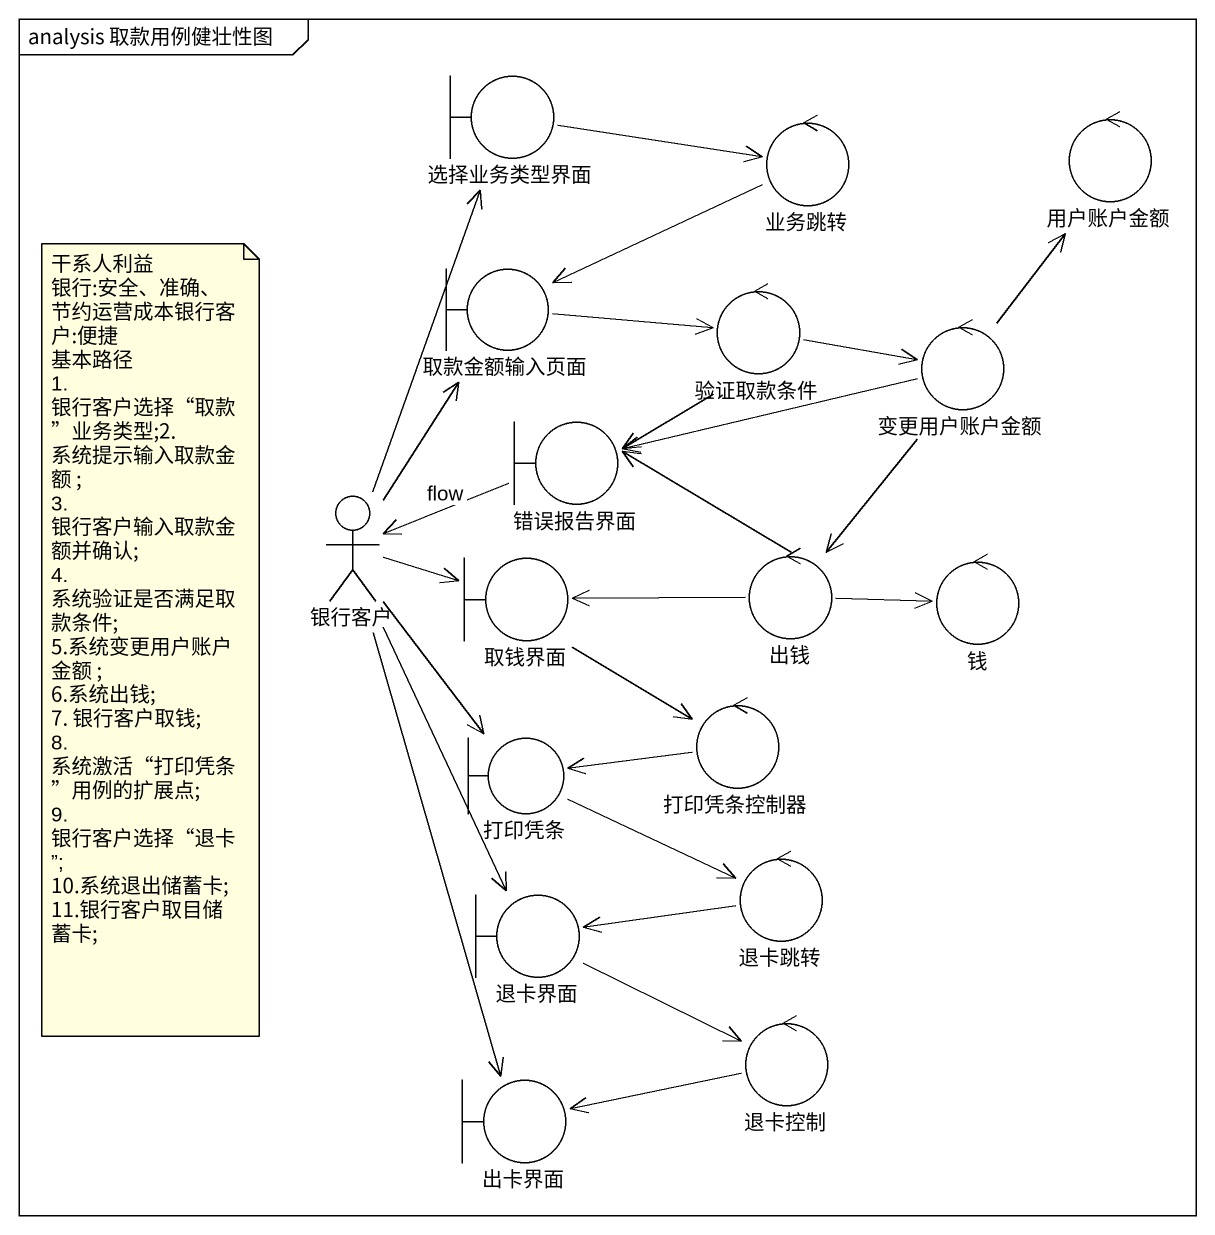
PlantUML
@startuml
mainframe analysis 取款用例健壮性图
boundary 选择业务类型界面
control 业务跳转
control 用户账户金额
boundary 取款金额输入页面
control 验证取款条件
control 变更用户账户金额
boundary 错误报告界面
actor 银行客户
boundary 取钱界面
control 出钱
control 钱
boundary 打印凭条
control 打印凭条控制器
boundary 退卡界面
control 退卡跳转
control 退卡控制
boundary 出卡界面
选择业务类型界面 -right-> 业务跳转
业务跳转 -left-> 取款金额输入页面
取款金额输入页面 -right-> 验证取款条件
验证取款条件 -right-> 变更用户账户金额
验证取款条件 --> 错误报告界面
变更用户账户金额 -up-> 用户账户金额
变更用户账户金额 -left-> 错误报告界面
变更用户账户金额 --> 出钱
银行客户 -up-> 选择业务类型界面
银行客户 -up-> 取款金额输入页面
银行客户 <-right- 错误报告界面 : flow
银行客户 -right-> 取钱界面
银行客户 --> 打印凭条
银行客户 --> 退卡界面
银行客户 --> 出卡界面
取钱界面 --> 打印凭条控制器
出钱 -up-> 错误报告界面
出钱 -left-> 取钱界面
出钱 -right-> 钱
打印凭条 -right-> 退卡跳转
打印凭条控制器 -left-> 打印凭条
退卡界面 -right-> 退卡控制
退卡跳转 -left-> 退卡界面
退卡控制 -left-> 出卡界面
note as N1
  干系人利益
  银行:安全、准确、节约运营成本银行客户:便捷
  基本路径
  1. 银行客户选择“取款”业务类型;2.系统提示输入取款金额 ;
  3. 银行客户输入取款金额并确认;
  4. 系统验证是否满足取款条件;
  5.系统变更用户账户金额 ;
  6.系统出钱;
  7. 银行客户取钱;
  8. 系统激活“打印凭条”用例的扩展点;
  9. 银行客户选择“退卡”;
  10.系统退出储蓄卡;
  11.银行客户取目储蓄卡;
end note
@enduml
